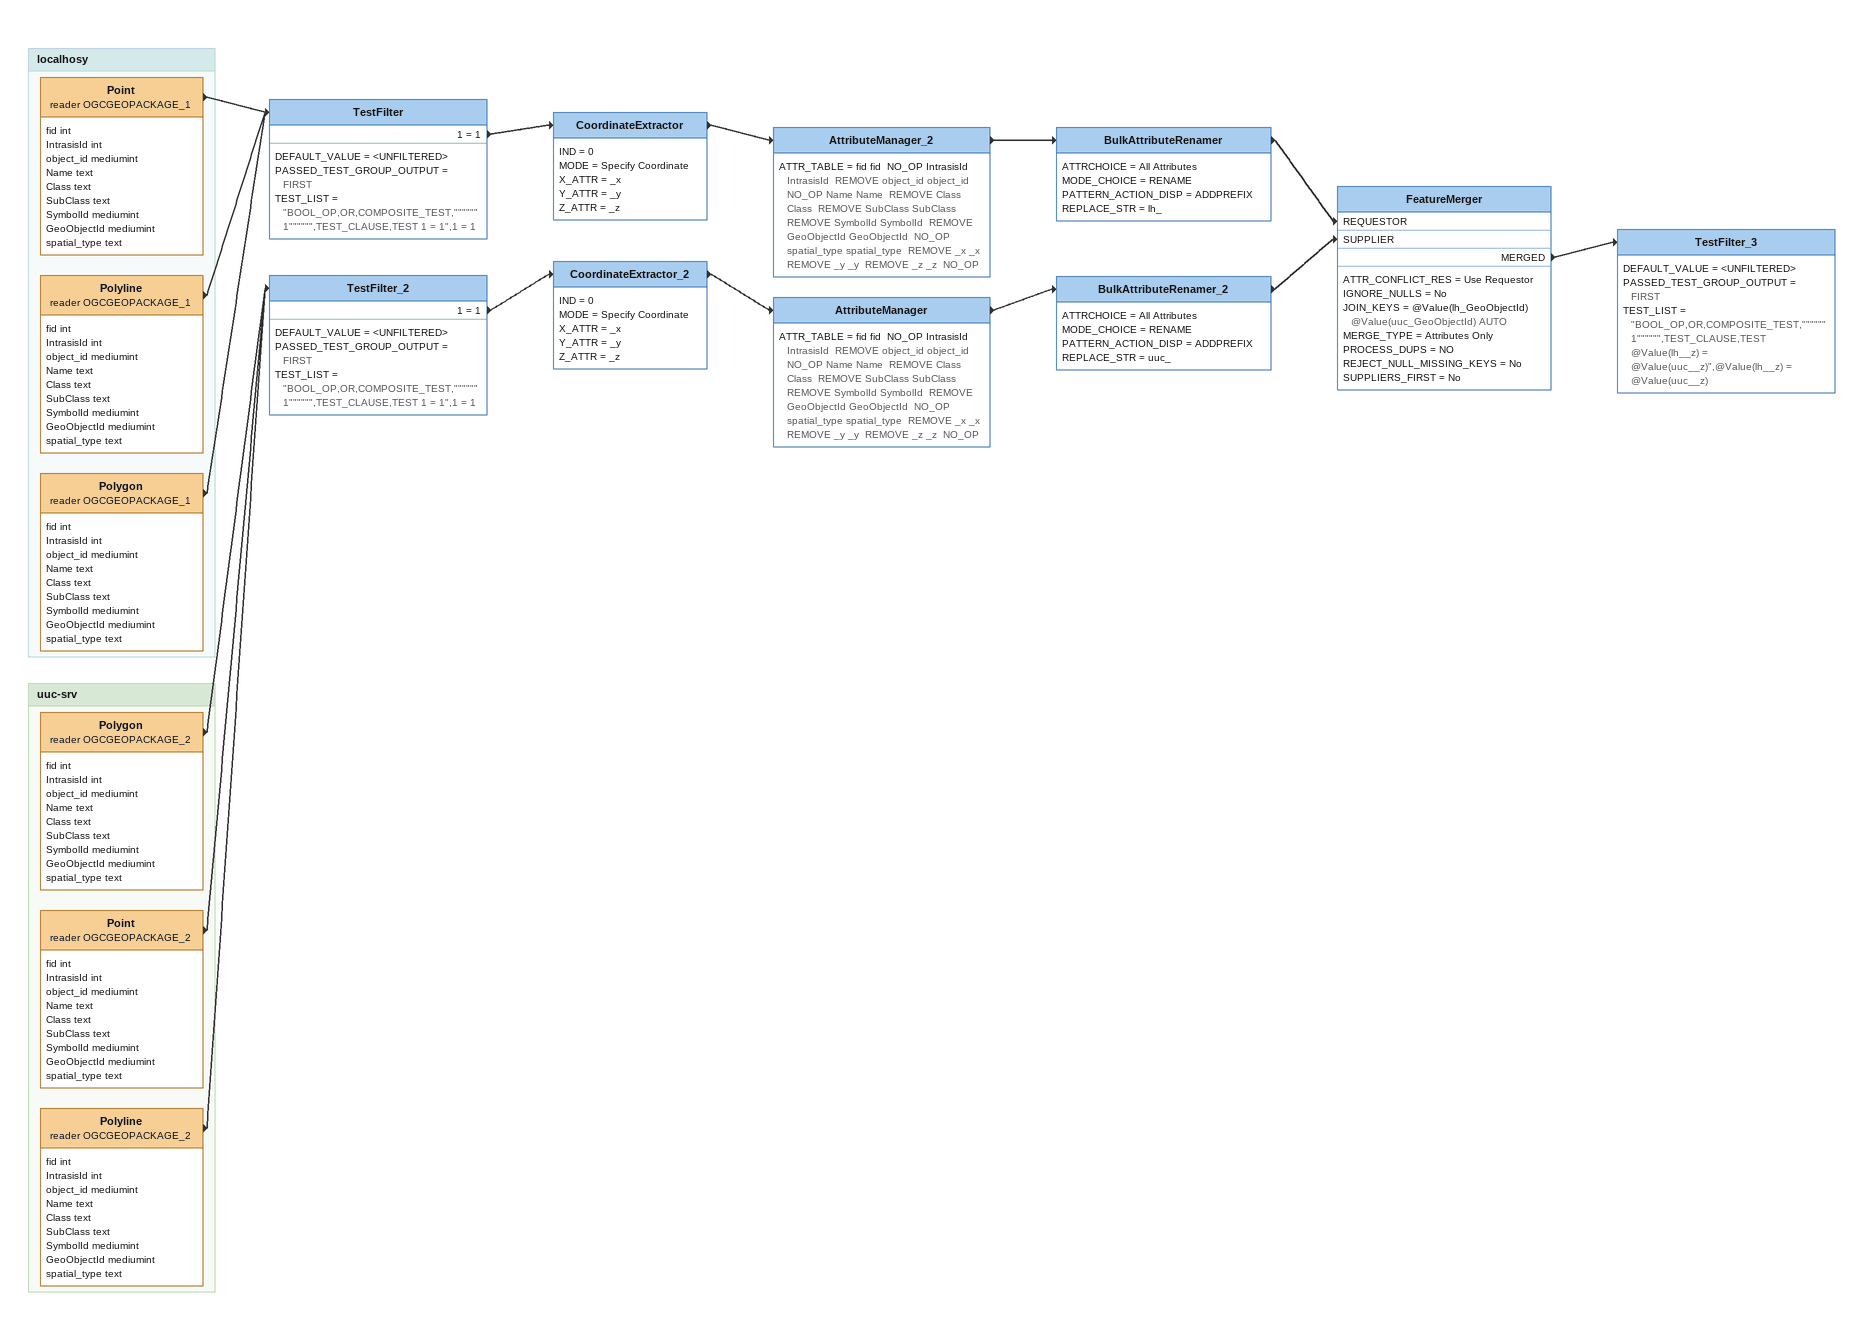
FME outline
TestFilter
    DEFAULT_VALUE = <UNFILTERED>
    PASSED_TEST_GROUP_OUTPUT = FIRST
    TEST_LIST = "BOOL_OP,OR,COMPOSITE_TEST,""""""1"""""",TEST_CLAUSE,TEST 1 = 1",1 = 1
    1 = 1 -> CoordinateExtractor
CoordinateExtractor
    IND = 0
    MODE = Specify Coordinate
    X_ATTR = _x
    Y_ATTR = _y
    Z_ATTR = _z
    -> AttributeManager_2
AttributeManager_2
    ATTR_TABLE = fid fid  NO_OP IntrasisId IntrasisId  REMOVE object_id object_id  NO_OP Name Name  REMOVE Class Class  REMOVE SubClass SubClass  REMOVE SymbolId SymbolId  REMOVE GeoObjectId GeoObjectId  NO_OP spatial_type spatial_type  REMOVE _x _x  REMOVE _y _y  REMOVE _z _z  NO_OP
    -> BulkAttributeRenamer
BulkAttributeRenamer
    ATTRCHOICE = All Attributes
    MODE_CHOICE = RENAME
    PATTERN_ACTION_DISP = ADDPREFIX
    REPLACE_STR = lh_
    -> FeatureMerger [REQUESTOR]
TestFilter_2
    DEFAULT_VALUE = <UNFILTERED>
    PASSED_TEST_GROUP_OUTPUT = FIRST
    TEST_LIST = "BOOL_OP,OR,COMPOSITE_TEST,""""""1"""""",TEST_CLAUSE,TEST 1 = 1",1 = 1
    1 = 1 -> CoordinateExtractor_2
CoordinateExtractor_2
    IND = 0
    MODE = Specify Coordinate
    X_ATTR = _x
    Y_ATTR = _y
    Z_ATTR = _z
    -> AttributeManager
AttributeManager
    ATTR_TABLE = fid fid  NO_OP IntrasisId IntrasisId  REMOVE object_id object_id  NO_OP Name Name  REMOVE Class Class  REMOVE SubClass SubClass  REMOVE SymbolId SymbolId  REMOVE GeoObjectId GeoObjectId  NO_OP spatial_type spatial_type  REMOVE _x _x  REMOVE _y _y  REMOVE _z _z  NO_OP
    -> BulkAttributeRenamer_2
BulkAttributeRenamer_2
    ATTRCHOICE = All Attributes
    MODE_CHOICE = RENAME
    PATTERN_ACTION_DISP = ADDPREFIX
    REPLACE_STR = uuc_
    -> FeatureMerger [SUPPLIER]
FeatureMerger
    ATTR_CONFLICT_RES = Use Requestor
    IGNORE_NULLS = No
    JOIN_KEYS = @Value(lh_GeoObjectId) @Value(uuc_GeoObjectId) AUTO
    MERGE_TYPE = Attributes Only
    PROCESS_DUPS = NO
    REJECT_NULL_MISSING_KEYS = No
    SUPPLIERS_FIRST = No
    MERGED -> TestFilter_3
TestFilter_3
    DEFAULT_VALUE = <UNFILTERED>
    PASSED_TEST_GROUP_OUTPUT = FIRST
    TEST_LIST = "BOOL_OP,OR,COMPOSITE_TEST,""""""1"""""",TEST_CLAUSE,TEST @Value(lh__z) = @Value(uuc__z)",@Value(lh__z) = @Value(uuc__z)

Bookmark: localhosy
Point (reader OGCGEOPACKAGE_1)
    attributes: fid int, IntrasisId int, object_id mediumint, Name text, Class text, SubClass text, SymbolId mediumint, GeoObjectId mediumint, spatial_type text
    -> TestFilter
Polyline (reader OGCGEOPACKAGE_1)
    attributes: fid int, IntrasisId int, object_id mediumint, Name text, Class text, SubClass text, SymbolId mediumint, GeoObjectId mediumint, spatial_type text
    -> TestFilter
Polygon (reader OGCGEOPACKAGE_1)
    attributes: fid int, IntrasisId int, object_id mediumint, Name text, Class text, SubClass text, SymbolId mediumint, GeoObjectId mediumint, spatial_type text
    -> TestFilter

Bookmark: uuc-srv
Polygon (reader OGCGEOPACKAGE_2)
    attributes: fid int, IntrasisId int, object_id mediumint, Name text, Class text, SubClass text, SymbolId mediumint, GeoObjectId mediumint, spatial_type text
    -> TestFilter_2
Point (reader OGCGEOPACKAGE_2)
    attributes: fid int, IntrasisId int, object_id mediumint, Name text, Class text, SubClass text, SymbolId mediumint, GeoObjectId mediumint, spatial_type text
    -> TestFilter_2
Polyline (reader OGCGEOPACKAGE_2)
    attributes: fid int, IntrasisId int, object_id mediumint, Name text, Class text, SubClass text, SymbolId mediumint, GeoObjectId mediumint, spatial_type text
    -> TestFilter_2
